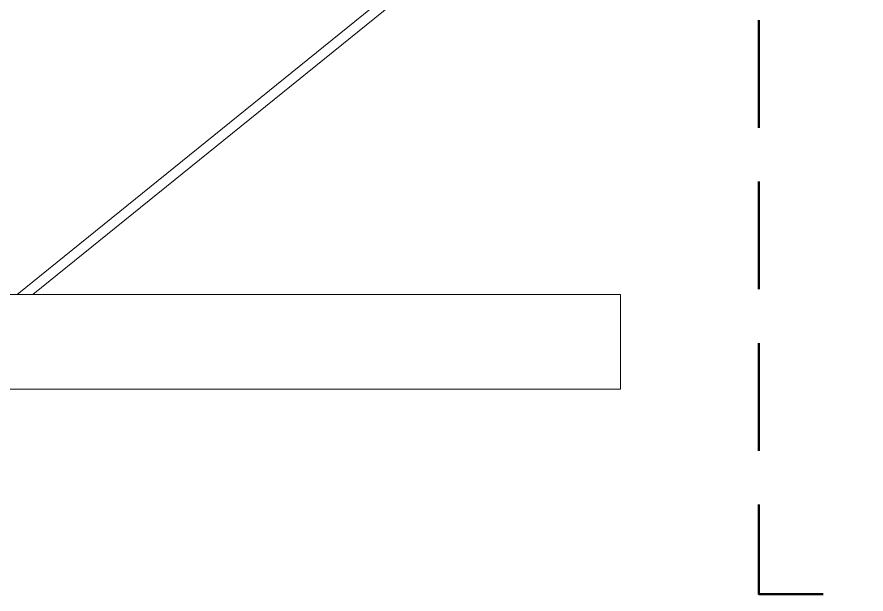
# Model space of a CAD drawing. Header units: inches. Extents: x 5 to 516, y -193 to 129.
# Drawn here: x 32.273 to 34.902, y -180.446 to -178.66 of the extents above; entities that cross this region are included whole.
import ezdxf

# ---------------------------------------------------------------- set-up
doc = ezdxf.new("R2010")
doc.units = ezdxf.units.IN
doc.header["$MEASUREMENT"] = 0
doc.layers.add('PDF7_Geometry', color=7, linetype='Continuous')

msp = doc.modelspace()

# ---------------------------------------------------------------- linework, layer by layer
at = {"layer": 'PDF7_Geometry', "lineweight": 15}
for points in [[(32.2735512, -179.5191168), (34.8557737, -177.4313389)], [(32.3224404, -179.5191168), (34.9024407, -177.4335611)], [(29.3402172, -179.5191168), (34.1424399, -179.5191168), (34.1424399, -179.8113391)], [(34.1424411, -179.8113396), (29.3402183, -179.8113396)]]:
    msp.add_lwpolyline(points, dxfattribs=at)
at = {"layer": 'PDF7_Geometry', "lineweight": 50}
for points in [[(34.5702184, -179.0024497), (34.5702184, -178.6691163)], [(34.5702184, -179.5024497), (34.5702184, -179.1691164)], [(34.5702184, -180.0024498), (34.5702184, -179.6691164)], [(34.7702193, -180.4457832), (34.5702193, -180.4457832), (34.5702193, -180.1691165)]]:
    msp.add_lwpolyline(points, dxfattribs=at)

doc.saveas('drawing.dxf')
